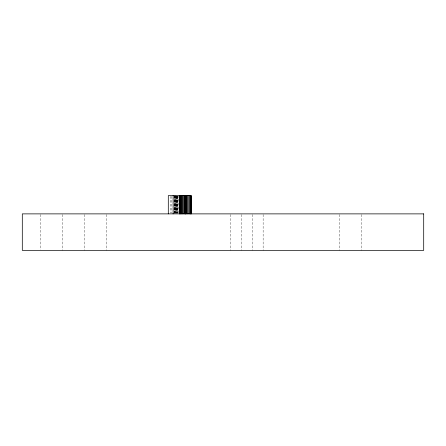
<?xml version="1.0" encoding="UTF-8"?>
<svg xmlns="http://www.w3.org/2000/svg" width="446" height="446" viewBox="0 0 446 446"><rect width="100%" height="100%" fill="white"/><g stroke="black" fill="none" stroke-linecap="round" stroke-linejoin="round"><path stroke-width="0.33" stroke-dasharray="2.23 1.67" d="M361.667 214.565L361.667 250.368M339.768 214.565L339.768 250.368M263.14 214.565L263.14 250.368M252.191 214.565L252.191 250.368M241.247 214.565L241.247 250.368M230.298 214.565L230.298 250.368M177.887 196.307L177.854 213.199M177.776 196.307L177.776 213.199M177.558 196.307L177.558 213.199M177.463 196.307L177.463 213.199M176.527 195.632L176.527 213.199L176.488 196.307M176.382 196.307L176.337 213.199M176.22 196.307L176.148 213.199M176.12 196.307L176.12 213.199M175.73 195.632L175.691 213.199M175.534 196.307L175.534 213.199M174.966 196.307L174.966 213.199M174.871 195.632L174.871 213.199M174.776 195.632L174.81 213.199M174.659 195.632L174.659 213.199M174.503 196.307L174.514 213.199M173.99 196.307L173.968 213.199M171.604 196.307L171.621 213.199M170.389 196.307L170.378 213.199M106.232 214.565L106.232 250.368M84.333 214.565L84.333 250.368M62.44 214.565L62.44 250.368M40.547 214.565L40.547 249.682M178.015 213.199L178.015 196.307L177.987 213.199M175.144 213.199L175.122 195.632L175.094 213.199"/><path stroke-width="0.67" d="M191.228 213.879L191.228 195.632L168.298 195.632L168.298 213.879M191.111 195.632L191.111 213.879M190.799 195.632L190.799 213.879M190.593 195.632L190.593 213.879M189.979 195.632L189.979 213.879M189.087 195.632L189.087 213.879M188.022 195.632L188.022 213.879M187.097 195.632L187.097 213.879M186.35 195.632L186.35 213.879M185.781 195.632L185.781 213.879M185.391 195.632L185.391 213.879M185.296 195.632L185.296 213.879M185.001 195.632L185.001 213.879M184.477 195.632L184.477 213.879M183.724 195.632L183.724 213.879M182.749 195.632L182.749 213.879M181.962 195.632L181.962 213.879M181.26 195.632L181.26 213.879M180.669 195.632L180.669 213.879M180.217 195.632L180.217 213.879M179.599 195.632L179.599 213.879M179.415 195.632L179.415 213.879M173.098 195.632L173.098 213.879M423.7 213.879L22.3 213.879L22.3 250.368L423.7 250.368L423.7 213.879"/></g></svg>
